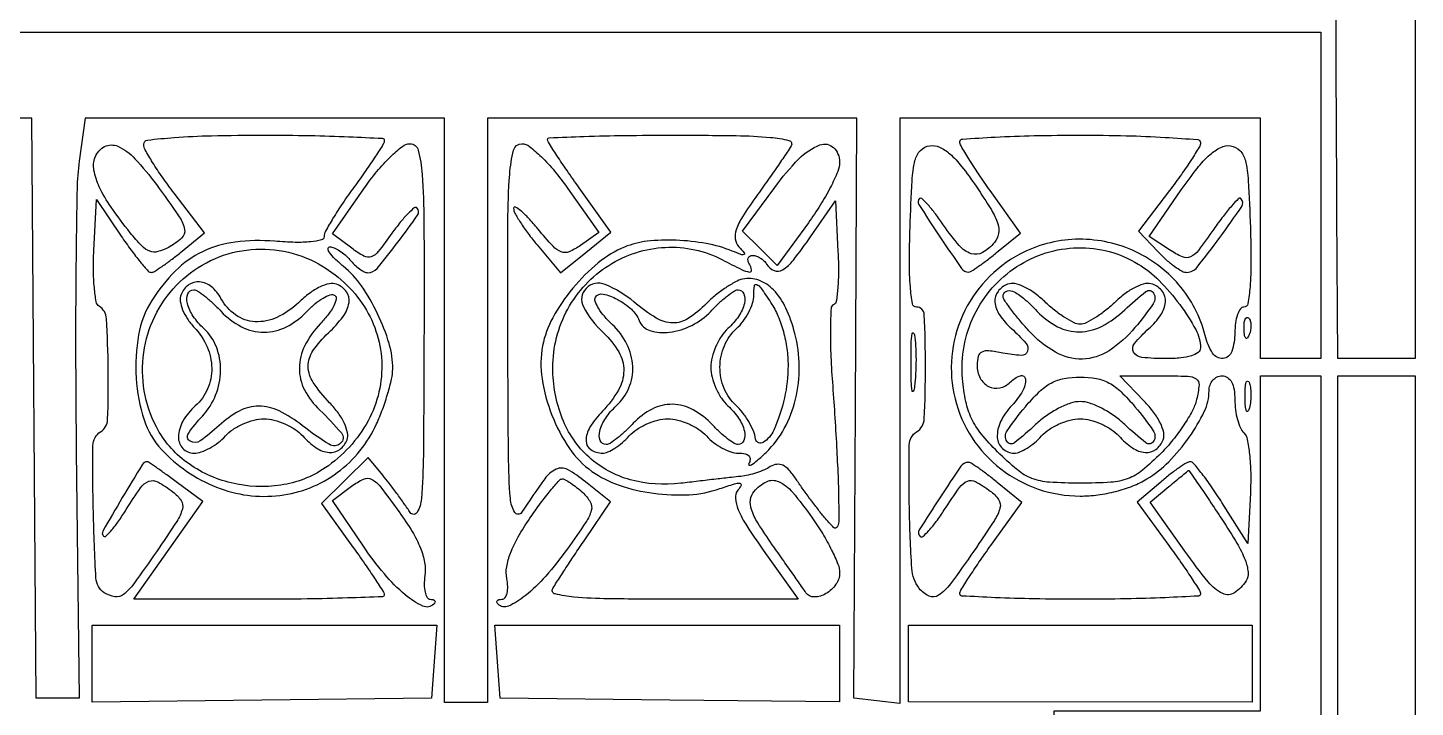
# Model space of a CAD drawing. Header units: inches. Extents: x 57 to 2760, y -193 to 2149.
# Drawn here: x 531.92 to 555.83, y 879.74 to 891.45 of the extents above; entities that cross this region are included whole.
import ezdxf

# ---------------------------------------------------------------- set-up
doc = ezdxf.new("R2010")
doc.units = ezdxf.units.IN
doc.header["$MEASUREMENT"] = 0
doc.set_wipeout_variables(frame=1)

# ---------------------------------------------------------------- blocks, each defined once
blk = doc.blocks.new('TG7-1H40CA')
blk.add_wipeout([(-0.386, 49.351), (148.648, 49.351), (148.648, -0.051), (-0.352, 0.023)])
for points in [[(148.648, 32.221), (148.648, 25.707), (147.316, 25.707), (147.3, 28.224, -0.000119), (147.294, 29.225, -0.00015), (147.289, 30.153, -0.000119), (147.285, 30.932, -0.001187), (147.284, 31.259, -0.009267), (147.296, 31.904, -0.148686), (147.367, 32.107, -0.216506), (147.53, 32.2, -0.022616), (147.982, 32.221), (148.648, 32.221)], [(147.02, 31.333), (147.02, 25.707), (145.984, 25.707), (145.984, 29.852), (139.766, 29.852), (139.766, 19.766), (139.371, 19.813), (138.975, 19.86), (139.001, 24.856), (139.027, 29.852), (132.66, 29.852), (132.66, 19.786), (131.92, 19.786), (131.92, 29.852), (125.73, 29.852), (125.628, 29.11, 0.029303), (125.59, 28.625, 0.002328), (125.571, 27.336, 0.00315), (125.565, 25.797, 0.002408), (125.577, 24.113), (125.629, 19.86), (124.888, 19.86), (124.81, 29.852), (118.597, 29.852)]]:
    blk.add_lwpolyline(points, format="xyb")
for points in [[(1.203, 31.333), (147.02, 31.333)], [(147.02, 25.411), (147.02, 15.641), (142.455, 15.641), (142.425, 19.638), (145.984, 19.638), (145.984, 25.411), (147.02, 25.411)], [(148.648, 25.411), (148.648, 15.641), (147.316, 15.641), (147.316, 25.411), (148.648, 25.411)], [(131.789, 21.118), (131.698, 19.86), (125.851, 19.789), (125.851, 21.118), (131.789, 21.118)], [(138.73, 21.118), (138.73, 19.793), (135.806, 19.826), (132.882, 19.86), (132.791, 21.118), (138.73, 21.118)], [(145.836, 21.118), (145.836, 19.789), (139.914, 19.796), (139.914, 21.118), (145.836, 21.118)]]:
    blk.add_lwpolyline(points)
for points in [[(130.884, 29.465, -0.140437), (130.867, 29.405, -0.004583), (130.732, 29.193, -0.008457), (130.564, 28.945, -0.005743), (130.366, 28.668, 0.00947), (130.167, 28.386, 0.012892), (130, 28.125, 0.009773), (129.871, 27.903, 0.126846), (129.848, 27.811, -0.342563), (129.801, 27.751, -0.038721), (129.619, 27.719, -0.030833), (129.351, 27.71, -0.013459), (128.996, 27.729, 0.051494), (128.314, 27.714, 0.081326), (127.754, 27.549, 0.083449), (127.285, 27.218, 0.05708), (126.877, 26.708, 0.096703), (126.65, 26.117, 0.060044), (126.609, 25.372, 0.060829), (126.744, 24.653, 0.11133), (127.044, 24.141, 0.110482), (127.993, 23.493, 0.125134), (129.083, 23.35, 0.130921), (130.074, 23.744, 0.12694), (130.75, 24.583, 0.018094), (130.856, 24.84, 0.01675), (130.945, 25.11, 0.017013), (131.009, 25.356, 0.052366), (131.029, 25.527, 0.074464), (130.967, 25.967, 0.040068), (130.769, 26.48, 0.039934), (130.49, 26.959, 0.068901), (130.178, 27.298, -0.019119), (130.034, 27.426, -0.046825), (129.941, 27.533, -0.120221), (129.914, 27.601, -0.454653), (129.941, 27.631, -0.100664), (130.018, 27.616, -0.041375), (130.113, 27.566, -0.038771), (130.209, 27.494, -0.040212), (130.292, 27.41, 0.029823), (130.371, 27.325, 0.033037), (130.458, 27.253, 0.035073), (130.539, 27.202, 0.122223), (130.598, 27.187, 0.221665), (130.759, 27.262, 0.011952), (131.117, 27.711, 0.010246), (131.458, 28.178, 0.363571), (131.447, 28.302, 0.388428), (131.401, 28.304, 0.023707), (131.291, 28.203, 0.02538), (131.159, 28.055, 0.014879), (131.015, 27.866, -0.011459), (130.779, 27.55, -0.138821), (130.658, 27.461, -0.219453), (130.534, 27.471, -0.034246), (130.322, 27.609), (129.99, 27.859), (130.532, 28.634, -0.020215), (130.758, 28.93, -0.026508), (130.988, 29.181, -0.025929), (131.196, 29.363, -0.168955), (131.325, 29.408, -0.344077), (131.469, 29.296, -0.043274), (131.536, 28.88, -0.017135), (131.567, 28.064, -0.001614), (131.568, 26.061, -0.001356), (131.557, 24.047, -0.0175), (131.524, 23.296, -0.116612), (131.448, 23.058, -0.550703), (131.332, 23.055, 0.007886), (131.227, 23.208, 0.004772), (131.099, 23.386, 0.00478), (130.968, 23.56, 0.008375), (130.856, 23.701), (130.605, 24.005), (130.204, 23.609), (129.803, 23.213), (130.344, 22.461, -0.004332), (130.551, 22.168, -0.006562), (130.725, 21.909, -0.00287), (130.869, 21.686, -0.142944), (130.884, 21.636, -0.402927), (130.855, 21.606, -0.001141), (130.25, 21.584, -0.005332), (129.553, 21.567, -0.003199), (128.726, 21.562), (126.567, 21.562), (127.76, 23.244), (127.295, 23.587, 0.002455), (127.115, 23.719, 0.003882), (126.959, 23.83, 0.001014), (126.822, 23.925, 0.152728), (126.804, 23.931, 0.26103), (126.713, 23.88, 0.00352), (126.37, 23.312, 0.003159), (126.034, 22.735, 0.339216), (126.045, 22.651, 0.409263), (126.088, 22.651, 0.023132), (126.188, 22.757, 0.02477), (126.308, 22.912, 0.014297), (126.438, 23.109, -0.014367), (126.684, 23.483, -0.150596), (126.827, 23.594, -0.220888), (126.981, 23.583, -0.035072), (127.241, 23.413, -0.086938), (127.382, 23.262, -0.214274), (127.404, 23.116, -0.077911), (127.309, 22.904, -0.005936), (126.958, 22.381, -0.005575), (126.566, 21.826, -0.070012), (126.389, 21.642, -0.209639), (126.241, 21.604, -0.108233), (126.059, 21.675, -0.234783), (125.916, 21.927, -0.008411), (125.871, 23.067, -0.008057), (125.863, 24.212, -0.257385), (125.996, 24.447, 0.25119), (126.117, 24.656, 0.011006), (126.127, 25.526, 0.011194), (126.097, 26.395, 0.241205), (125.972, 26.609, -0.211373), (125.92, 26.687, -0.018441), (125.888, 26.928, -0.021706), (125.872, 27.23, -0.015108), (125.88, 27.571), (125.925, 28.446), (126.351, 27.817, 0.009657), (126.522, 27.576, 0.014611), (126.68, 27.374, 0.009265), (126.817, 27.214, 0.228573), (126.87, 27.193, 0.125858), (126.924, 27.21, 0.00963), (127.055, 27.296, 0.012743), (127.208, 27.406, 0.009358), (127.373, 27.535), (127.785, 27.872), (127.262, 28.557, -0.010238), (127.061, 28.831, -0.013823), (126.892, 29.087, -0.010814), (126.763, 29.305, -0.128862), (126.739, 29.399, -0.380489), (126.803, 29.472, -0.010233), (127.265, 29.516, -0.013845), (127.904, 29.547, -0.005048), (128.811, 29.556, -0.004124), (129.606, 29.55, -0.00687), (130.275, 29.529, -0.001888), (130.849, 29.502, -0.399201)], [(137.895, 29.371, -0.01322), (137.825, 29.262, -0.001852), (137.674, 29.041, -0.002115), (137.492, 28.781, -0.001796), (137.298, 28.508, 0.012526), (137.056, 28.15, 0.058972), (136.947, 27.927, 0.119163), (136.932, 27.768, 0.153071), (136.995, 27.635, -0.013063), (137.087, 27.531, -0.448621), (137.082, 27.502, -0.237803), (137.042, 27.497, -0.007347), (136.879, 27.56, 0.050925), (136.433, 27.689, 0.035859), (135.913, 27.746, 0.036514), (135.411, 27.729, 0.071169), (135.024, 27.629, 0.074925), (134.571, 27.357, 0.0468), (134.132, 26.918, 0.047012), (133.786, 26.409, 0.079804), (133.612, 25.926, 0.084313), (133.602, 25.36, 0.05595), (133.772, 24.732, 0.056218), (134.074, 24.16, 0.088432), (134.462, 23.765, 0.073846), (134.93, 23.526, 0.047354), (135.524, 23.388, 0.047164), (136.138, 23.363, 0.070508), (136.664, 23.467, -0.007136), (136.916, 23.55, -0.098687), (137.011, 23.561, -0.520429), (137.031, 23.527, -0.064466), (136.976, 23.439, 0.199345), (136.933, 23.302, 0.076977), (136.983, 23.105, 0.042518), (137.132, 22.824, 0.01135), (137.415, 22.405), (138.013, 21.562), (135.846, 21.562, -0.003448), (134.744, 21.57, -0.018961), (134.15, 21.6, -0.036592), (133.827, 21.653, -0.502616), (133.787, 21.747, -0.01154), (133.854, 21.855, -0.001717), (133.993, 22.07, -0.001932), (134.16, 22.322, -0.001663), (134.338, 22.586), (134.781, 23.239), (134.35, 23.587, 0.043507), (134.039, 23.796, 0.243135), (133.845, 23.801, 0.125394), (133.649, 23.637, 0.009168), (133.248, 23.055, -0.550703), (133.133, 23.058, -0.116612), (133.056, 23.296, -0.0175), (133.024, 24.047, -0.001356), (133.013, 26.061, -0.001614), (133.014, 28.064, -0.017135), (133.045, 28.88, -0.043274), (133.112, 29.296, -0.344077), (133.255, 29.408, -0.168153), (133.384, 29.363, -0.026253), (133.59, 29.183, -0.026734), (133.819, 28.936, -0.020445), (134.042, 28.643), (134.578, 27.877), (134.264, 27.657, -0.050684), (134.069, 27.548, -0.197138), (133.934, 27.545, -0.114945), (133.792, 27.642, -0.012638), (133.531, 27.941, 0.013545), (133.37, 28.125, 0.029645), (133.235, 28.254, 0.053611), (133.144, 28.317, 0.566691), (133.112, 28.298, 0.127108), (133.134, 28.214, 0.015907), (133.231, 28.052, 0.017892), (133.361, 27.863, 0.013956), (133.516, 27.668), (133.919, 27.186), (134.354, 27.536), (134.79, 27.886), (134.243, 28.648, -0.00428), (134.034, 28.945, -0.006491), (133.857, 29.207, -0.002811), (133.711, 29.433, -0.14313), (133.697, 29.482, -0.402909), (133.725, 29.512, -0.001145), (134.33, 29.534, -0.005339), (135.025, 29.551, -0.003203), (135.852, 29.556, -0.00345), (136.949, 29.549, -0.019133), (137.538, 29.518, -0.037859), (137.856, 29.465, -0.505997)], [(144.947, 29.429, -0.136468), (144.925, 29.35, -0.007813), (144.791, 29.135, -0.011457), (144.618, 28.881, -0.008132), (144.414, 28.604), (143.881, 27.905), (144.218, 27.546, 0.022413), (144.359, 27.409, 0.027118), (144.503, 27.295, 0.027436), (144.632, 27.213, 0.136864), (144.714, 27.193, 0.218016), (144.888, 27.28, 0.011157), (145.282, 27.794, 0.009441), (145.658, 28.328, 0.359347), (145.645, 28.464, 0.414514), (145.604, 28.464, 0.014195), (145.482, 28.334, 0.019166), (145.337, 28.158, 0.011232), (145.176, 27.937, -0.010224), (144.911, 27.571, -0.121768), (144.776, 27.461, -0.21596), (144.639, 27.459, -0.042143), (144.416, 27.58), (144.063, 27.811), (144.616, 28.612, -0.015112), (144.891, 28.985, -0.043753), (145.11, 29.219, -0.068083), (145.297, 29.346, -0.148876), (145.466, 29.373, -0.168658), (145.627, 29.292, -0.133931), (145.721, 29.121, -0.046223), (145.772, 28.774, -0.004978), (145.807, 27.965, -0.007756), (145.818, 27.369, -0.020774), (145.801, 26.945, -0.021453), (145.765, 26.653, -0.366189), (145.696, 26.595, 0.246392), (145.636, 26.564, 0.066511), (145.586, 26.465, 0.051283), (145.551, 26.321, 0.033481), (145.54, 26.151, -0.080124), (145.488, 25.831, -0.298765), (145.336, 25.71, -0.284346), (145.157, 25.8, -0.076762), (145.028, 26.105, 0.116062), (144.575, 26.98, 0.112777), (143.776, 27.573, 0.112269), (142.795, 27.762, 0.114179), (141.836, 27.506, 0.166392), (140.847, 26.45, 0.16835), (140.719, 25.015, 0.168332), (141.506, 23.808, 0.16636), (142.875, 23.34, 0.032855), (143.181, 23.36, 0.029844), (143.491, 23.42, 0.030771), (143.781, 23.513, 0.043469), (144.024, 23.634, 0.061092), (144.401, 23.932, 0.041191), (144.754, 24.354, 0.041821), (145.014, 24.797, 0.111764), (145.095, 25.152, -0.084347), (145.112, 25.251, -0.093049), (145.161, 25.335, -0.100242), (145.233, 25.391, -0.115841), (145.318, 25.411, -0.147368), (145.412, 25.383, -0.124063), (145.483, 25.305, -0.085028), (145.526, 25.176, -0.038147), (145.54, 24.997, 0.033793), (145.551, 24.826, 0.032981), (145.585, 24.658, 0.034808), (145.636, 24.515, 0.095091), (145.696, 24.426, -0.1496), (145.754, 24.316, -0.02098), (145.793, 24.059, -0.022422), (145.813, 23.743, -0.017348), (145.807, 23.397), (145.762, 22.524), (145.318, 23.227, 0.009742), (145.14, 23.497, 0.014641), (144.974, 23.724, 0.009427), (144.828, 23.903, 0.220865), (144.771, 23.93, 0.139145), (144.711, 23.913, 0.012695), (144.579, 23.828, 0.015659), (144.425, 23.715, 0.011626), (144.262, 23.581), (143.856, 23.232), (144.401, 22.488, -0.005452), (144.611, 22.197, -0.008079), (144.787, 21.936, -0.004207), (144.93, 21.713, -0.141503), (144.947, 21.653, -0.399201), (144.912, 21.616, -0.001888), (144.339, 21.589, -0.00687), (143.67, 21.569, -0.004124), (142.875, 21.562, -0.004221), (142.08, 21.569, -0.007031), (141.411, 21.589, -0.001977), (140.838, 21.618, -0.398797), (140.802, 21.655, -0.138475), (140.82, 21.717, -0.004382), (140.959, 21.939, -0.008203), (141.131, 22.199, -0.005563), (141.335, 22.49), (141.867, 23.231), (141.446, 23.575, 0.008048), (141.279, 23.707, 0.011489), (141.126, 23.819, 0.007573), (140.997, 23.906, 0.146328), (140.95, 23.92, 0.244972), (140.821, 23.852, 0.006767), (140.457, 23.31, 0.005934), (140.103, 22.755, 0.348247), (140.116, 22.643, 0.398869), (140.162, 22.642, 0.024883), (140.269, 22.747, 0.025894), (140.396, 22.902, 0.015014), (140.533, 23.101, -0.010689), (140.797, 23.489, -0.141793), (140.931, 23.596, -0.226777), (141.073, 23.588, -0.032266), (141.326, 23.426, -0.087113), (141.469, 23.278, -0.218628), (141.493, 23.133, -0.07791), (141.397, 22.921, -0.005748), (141.041, 22.39, -0.008233), (140.64, 21.828, -0.083538), (140.434, 21.63, -0.260037), (140.273, 21.615, -0.124668), (140.103, 21.747, -0.150798), (139.973, 22.094, -0.010511), (139.932, 23.148, -0.007994), (139.93, 24.224, -0.25613), (140.056, 24.445, 0.24735), (140.188, 24.67, 0.012035), (140.209, 25.568, 0.010853), (140.189, 26.466, 0.401308), (140.054, 26.595, -0.366189), (139.985, 26.653, -0.021453), (139.949, 26.945, -0.020774), (139.932, 27.369, -0.007756), (139.943, 27.965, -0.004993), (139.978, 28.774, -0.046147), (140.028, 29.121, -0.133173), (140.123, 29.293, -0.168192), (140.284, 29.375, -0.142721), (140.45, 29.35, -0.072604), (140.628, 29.235, -0.047084), (140.832, 29.019, -0.016761), (141.082, 28.675, -0.010997), (141.344, 28.269, -0.059198), (141.455, 28.031, -0.121805), (141.467, 27.86, -0.131512), (141.397, 27.709, -0.087827), (141.191, 27.534, -0.217025), (140.999, 27.515, -0.133983), (140.791, 27.655, -0.028249), (140.522, 28.006, 0.012887), (140.382, 28.201, 0.022061), (140.253, 28.355, 0.018482), (140.146, 28.465, 0.406565), (140.105, 28.464, 0.352182), (140.094, 28.362, 0.004876), (140.458, 27.806, 0.005627), (140.831, 27.261, 0.243587), (140.95, 27.198, 0.145564), (140.996, 27.212, 0.007902), (141.123, 27.297, 0.011767), (141.272, 27.405, 0.008278), (141.434, 27.533), (141.844, 27.869), (141.323, 28.601, -0.006691), (141.124, 28.89, -0.009614), (140.955, 29.151, -0.00591), (140.822, 29.373, -0.133077), (140.802, 29.445, -0.395308), (140.845, 29.49, -0.002807), (141.411, 29.523, -0.008394), (142.08, 29.548, -0.005043), (142.875, 29.556, -0.005733), (143.67, 29.547, -0.009538), (144.339, 29.519, -0.00361), (144.9, 29.48, -0.392264)], [(126.956, 28.705, -0.006995), (127.35, 28.151, -0.104199), (127.442, 27.933, -0.261596), (127.391, 27.782, -0.061487), (127.164, 27.621, -0.058345), (126.981, 27.55, -0.158036), (126.844, 27.557, -0.109863), (126.706, 27.649, -0.021047), (126.507, 27.875, -0.017986), (126.176, 28.315, -0.043042), (125.973, 28.668, -0.06141), (125.881, 28.953, -0.140238), (125.9, 29.176, -0.1842), (126.064, 29.359, -0.227715), (126.29, 29.365, -0.101545), (126.588, 29.151, -0.028308)], [(138.73, 29.095, -0.098416), (138.697, 28.928, -0.020727), (138.571, 28.658, -0.020966), (138.397, 28.351, -0.018523), (138.191, 28.047), (137.651, 27.312), (137.355, 27.608), (137.059, 27.904), (137.611, 28.656, -0.034854), (138.028, 29.148, -0.106547), (138.391, 29.389, -0.290034), (138.622, 29.344, -0.206685)], [(138.626, 26.635, 0.309672), (138.582, 26.576, 0.007967), (138.571, 26.226, 0.014185), (138.576, 25.799, 0.008867), (138.605, 25.3, -0.002876), (138.644, 24.755, -0.002573), (138.677, 24.189, -0.00258), (138.702, 23.681, -0.008045), (138.712, 23.339, -0.003963), (138.714, 22.897, -0.149406), (138.685, 22.803, -0.474433), (138.627, 22.798, -0.019101), (138.466, 22.976, -0.009109), (138.352, 23.118, -0.005118), (138.218, 23.294, -0.005105), (138.087, 23.475, -0.008307), (137.979, 23.631, 0.034218), (137.86, 23.787, 0.099714), (137.752, 23.869, 0.145909), (137.646, 23.886, 0.110404), (137.535, 23.846, -0.040948), (137.433, 23.792, -0.021805), (137.299, 23.741, -0.02156), (137.156, 23.701, -0.031236), (137.027, 23.679, 0.00182), (136.867, 23.661, 0.000441), (136.601, 23.631, 0.000453), (136.296, 23.595, 0.00045), (135.991, 23.559, -0.095845), (135.122, 23.621, -0.118544), (134.412, 24.009, -0.117286), (133.95, 24.68, -0.092448), (133.788, 25.551, -0.125609), (134.045, 26.558, -0.126892), (134.752, 27.314, -0.129534), (135.725, 27.624, -0.13368), (136.711, 27.409, 0.006385), (137.04, 27.242, 0.074885), (137.177, 27.199, 0.507672), (137.213, 27.235, 0.100716), (137.175, 27.336, -0.076764), (137.152, 27.392, -0.154201), (137.154, 27.44, -0.186277), (137.183, 27.472, -0.117858), (137.232, 27.484, -0.085235), (137.295, 27.473, -0.053414), (137.363, 27.44, -0.051777), (137.426, 27.392, -0.064269), (137.472, 27.336, 0.15664), (137.602, 27.224, 0.242474), (137.747, 27.236, 0.088721), (137.934, 27.405, 0.01409), (138.229, 27.806), (138.656, 28.424), (138.701, 27.55, -0.013067), (138.71, 27.211, -0.020314), (138.698, 26.92, -0.015531), (138.672, 26.689, -0.28358)], [(129.689, 27.372, -0.125327), (130.504, 26.656, -0.138795), (130.839, 25.663, -0.137362), (130.604, 24.635, -0.121771), (129.863, 23.823, -0.110488), (129.1, 23.528, -0.097189), (128.246, 23.566, -0.098323), (127.477, 23.923, -0.11621), (126.957, 24.53, -0.155188), (126.738, 25.81, -0.15803), (127.302, 26.97, -0.160937), (128.429, 27.566, -0.161005)], [(143.876, 27.336, -0.060724), (144.234, 27.053, -0.035615), (144.59, 26.638, -0.034733), (144.866, 26.206, -0.124742), (144.947, 25.892, -0.239269), (144.908, 25.814, -0.082995), (144.792, 25.756, -0.052954), (144.607, 25.719, -0.022887), (144.355, 25.707, -0.023798), (143.937, 25.727, -0.243783), (143.796, 25.818, -0.314299), (143.809, 25.966, -0.034085), (144.059, 26.225, 0.058593), (144.264, 26.46, 0.129727), (144.344, 26.682, 0.184881), (144.291, 26.864, 0.140469), (144.124, 26.989, 0.143956), (144.003, 26.999, 0.058925), (143.845, 26.946, 0.048319), (143.668, 26.84, 0.032497), (143.487, 26.689, -0.023115), (143.316, 26.54, -0.026288), (143.14, 26.414, -0.026829), (142.98, 26.324, -0.115288), (142.875, 26.299, -0.115288), (142.77, 26.324, -0.026829), (142.61, 26.414, -0.026288), (142.433, 26.54, -0.023115), (142.263, 26.689, 0.032497), (142.082, 26.84, 0.048319), (141.905, 26.946, 0.058925), (141.747, 26.999, 0.143956), (141.625, 26.989, 0.140469), (141.459, 26.864, 0.184881), (141.406, 26.682, 0.129727), (141.486, 26.46, 0.058593), (141.691, 26.225, -0.027542), (141.939, 25.974, -0.272066), (141.967, 25.833, -0.334621), (141.86, 25.762, -0.034789), (141.543, 25.803, 0.021107), (141.3, 25.841, 0.139526), (141.179, 25.821, 0.222984), (141.118, 25.747, 0.063001), (141.098, 25.593, 0.118917), (141.152, 25.373, 0.157662), (141.297, 25.228, 0.172649), (141.489, 25.203, 0.144339), (141.67, 25.302, -0.11102), (141.845, 25.412, -0.497553), (141.931, 25.356, -0.150646), (141.881, 25.146, -0.055877), (141.697, 24.9, 0.073579), (141.504, 24.622, 0.12793), (141.447, 24.349, 0.196351), (141.537, 24.157, 0.188875), (141.737, 24.079, 0.103819), (141.834, 24.099, 0.036698), (141.96, 24.166, 0.03453), (142.091, 24.261, 0.034176), (142.209, 24.375, -0.062472), (142.341, 24.488, -0.041885), (142.515, 24.584, -0.041901), (142.703, 24.649, -0.062761), (142.875, 24.671, -0.062761), (143.047, 24.649, -0.041901), (143.235, 24.584, -0.041885), (143.409, 24.488, -0.062472), (143.541, 24.375, 0.058593), (143.776, 24.17, 0.129727), (143.998, 24.09, 0.184881), (144.179, 24.143, 0.140469), (144.305, 24.31, 0.149233), (144.314, 24.433, 0.058034), (144.256, 24.596, 0.046827), (144.141, 24.782, 0.029705), (143.977, 24.976), (143.56, 25.411), (144.27, 25.411, -0.008088), (144.732, 25.404, -0.139731), (144.874, 25.358, -0.276471), (144.923, 25.255, -0.0356), (144.881, 25.004, -0.062716), (144.808, 24.812, -0.023676), (144.661, 24.564, -0.023009), (144.473, 24.307, -0.025977), (144.27, 24.079, -0.024953), (143.947, 23.783, -0.084228), (143.701, 23.641, -0.073162), (143.403, 23.577, -0.015869), (142.875, 23.561, -0.01619), (142.344, 23.578, -0.074698), (142.044, 23.643, -0.083066), (141.792, 23.79, -0.022729), (141.451, 24.102, -0.025629), (141.171, 24.412, -0.059098), (141.003, 24.677, -0.061141), (140.905, 24.968, -0.029124), (140.848, 25.36, -0.135001), (141.05, 26.457, -0.136276), (141.785, 27.292, -0.13953), (142.83, 27.617, -0.14381)], [(127.382, 26.81, 0.130271), (127.369, 26.696, 0.057567), (127.409, 26.55, 0.050422), (127.492, 26.393, 0.042751), (127.608, 26.245, -0.084699), (127.83, 25.911, -0.100928), (127.91, 25.542, -0.106971), (127.839, 25.187, -0.1061), (127.627, 24.893, 0.076965), (127.415, 24.631, 0.125606), (127.337, 24.358, 0.199704), (127.412, 24.161, 0.205451), (127.604, 24.079, 0.084684), (127.728, 24.1, 0.040713), (127.876, 24.166, 0.038833), (128.022, 24.261, 0.044853), (128.145, 24.375, -0.062472), (128.277, 24.488, -0.041885), (128.451, 24.584, -0.041901), (128.639, 24.649, -0.062761), (128.811, 24.671, -0.062761), (128.983, 24.649, -0.041901), (129.171, 24.584, -0.041885), (129.346, 24.488, -0.062472), (129.478, 24.375, 0.058593), (129.712, 24.17, 0.129727), (129.934, 24.09, 0.184881), (130.116, 24.143, 0.140469), (130.242, 24.31, 0.143956), (130.251, 24.431, 0.058925), (130.198, 24.589, 0.048319), (130.093, 24.766, 0.032497), (129.941, 24.947, -0.043148), (129.66, 25.296, -0.144885), (129.573, 25.573, -0.156504), (129.654, 25.84, -0.052948), (129.922, 26.151, 0.042778), (130.173, 26.431, 0.120836), (130.276, 26.671, 0.200038), (130.232, 26.858, 0.145834), (130.061, 26.989, 0.147499), (129.938, 26.998, 0.058356), (129.777, 26.942, 0.047325), (129.594, 26.831, 0.030585), (129.404, 26.67, -0.081085), (129.035, 26.417, -0.12477), (128.657, 26.343, -0.140872), (128.322, 26.46, -0.11638), (128.07, 26.745, 0.097586), (127.907, 26.945, 0.150253), (127.702, 27.03, 0.180857), (127.512, 26.978, 0.146647)], [(137.059, 27.076, 0.068358), (136.933, 27.028, 0.023993), (136.768, 26.928, 0.0233), (136.593, 26.799, 0.025212), (136.437, 26.658, -0.050342), (136.119, 26.398, -0.152581), (135.853, 26.321, -0.134579), (135.571, 26.405, -0.035753), (135.186, 26.684, 0.077188), (134.692, 26.984, 0.304483), (134.361, 26.917, 0.329776), (134.315, 26.598, 0.080757), (134.659, 26.151, -0.070065), (134.924, 25.822, -0.138065), (135.01, 25.5, -0.130007), (134.918, 25.166, -0.058785), (134.643, 24.802, 0.050428), (134.427, 24.526, 0.142237), (134.36, 24.292, 0.250434), (134.442, 24.14, 0.147693), (134.645, 24.079, 0.108386), (134.736, 24.099, 0.03544), (134.858, 24.166, 0.033394), (134.986, 24.261, 0.032047), (135.103, 24.375, -0.062472), (135.235, 24.488, -0.041885), (135.409, 24.584, -0.041901), (135.597, 24.649, -0.062761), (135.769, 24.671, -0.062761), (135.941, 24.649, -0.041901), (136.129, 24.584, -0.041885), (136.304, 24.488, -0.062472), (136.435, 24.375, 0.046153), (136.559, 24.261, 0.039215), (136.707, 24.166, 0.040989), (136.858, 24.1, 0.082715), (136.985, 24.079, -0.048524), (137.1, 24.067, -0.153166), (137.168, 24.031, -0.218474), (137.188, 23.972, -0.104305), (137.164, 23.894, 0.472386), (137.173, 23.871, 0.229247), (137.209, 23.876, 0.03369), (137.314, 23.956, 0.010176), (137.462, 24.092, 0.076575), (137.775, 24.501, 0.065947), (137.971, 25.007, 0.062955), (138.034, 25.569, 0.058735), (137.958, 26.142, 0.045944), (137.803, 26.579, 0.083799), (137.591, 26.891, 0.112723), (137.336, 27.057, 0.145408)], [(128.071, 26.521, 0.0865), (128.424, 26.256, 0.117632), (128.81, 26.163, 0.118081), (129.196, 26.254, 0.087611), (129.547, 26.517, -0.029984), (129.689, 26.65, -0.042712), (129.83, 26.75, -0.050044), (129.953, 26.805, -0.223495), (130.029, 26.797, -0.315297), (130.056, 26.736, -0.065393), (130.015, 26.619, -0.047197), (129.922, 26.471, -0.027415), (129.786, 26.312, 0.073223), (129.515, 25.931, 0.116392), (129.42, 25.544, 0.121861), (129.51, 25.168, 0.085126), (129.774, 24.819, -0.029435), (130.145, 24.426, -0.405786), (130.132, 24.248, -0.332739), (129.932, 24.231, -0.02736), (129.474, 24.552, 0.052046), (129.072, 24.805, 0.114872), (128.721, 24.888, 0.123523), (128.386, 24.804, 0.065408), (128.036, 24.553, -0.033591), (127.714, 24.291, -0.292875), (127.539, 24.283, -0.436673), (127.508, 24.417, -0.03902), (127.75, 24.718, 0.094326), (127.978, 25.077, 0.090557), (128.063, 25.5, 0.095198), (127.991, 25.908, 0.118637), (127.775, 26.225, -0.059994), (127.593, 26.435, -0.085275), (127.491, 26.659, -0.156212), (127.5, 26.822, -0.311042), (127.601, 26.891, -0.148512), (127.668, 26.871, -0.019347), (127.79, 26.783, -0.021145), (127.929, 26.663, -0.016233)], [(135.275, 26.364, 0.229952), (135.461, 26.19, 0.107261), (135.798, 26.161, 0.085386), (136.186, 26.28, 0.087416), (136.509, 26.521, -0.016233), (136.651, 26.663, -0.021145), (136.791, 26.783, -0.019347), (136.912, 26.871, -0.148512), (136.979, 26.891, -0.311042), (137.08, 26.822, -0.156212), (137.089, 26.659, -0.085275), (136.988, 26.435, -0.059994), (136.805, 26.225, 0.062472), (136.692, 26.093, 0.041885), (136.596, 25.919, 0.041901), (136.531, 25.731, 0.062761), (136.509, 25.559, 0.062761), (136.531, 25.387, 0.041901), (136.596, 25.199, 0.041885), (136.692, 25.025, 0.062472), (136.805, 24.893, -0.059994), (136.988, 24.683, -0.085275), (137.089, 24.459, -0.156212), (137.08, 24.296, -0.311042), (136.979, 24.227, -0.143311), (136.914, 24.246, -0.021425), (136.8, 24.326, -0.02262), (136.67, 24.435, -0.017775), (136.54, 24.564, 0.078455), (136.204, 24.825, 0.121107), (135.85, 24.92, 0.124537), (135.5, 24.839, 0.085799), (135.174, 24.593, -0.016386), (135.033, 24.453, -0.021295), (134.895, 24.334, -0.019558), (134.774, 24.247, -0.147987), (134.707, 24.227, -0.311042), (134.606, 24.296, -0.156212), (134.597, 24.459, -0.085275), (134.699, 24.683, -0.059994), (134.881, 24.893, 0.110262), (135.1, 25.203, 0.111827), (135.165, 25.575, 0.105034), (135.064, 25.957, 0.087348), (134.811, 26.295, -0.027425), (134.677, 26.436, -0.039743), (134.576, 26.575, -0.045503), (134.518, 26.694, -0.234073), (134.524, 26.765, -0.319663), (134.654, 26.82, -0.067825), (134.898, 26.729, -0.060825), (135.142, 26.558, -0.118078)], [(137.841, 25.589, -0.056146), (137.779, 25.033, -0.04812), (137.594, 24.473, -0.14958), (137.413, 24.263, -0.539144), (137.282, 24.322, 0.060366), (137.243, 24.463, 0.03311), (137.163, 24.623, 0.032482), (137.059, 24.777, 0.044314), (136.945, 24.9, -0.112329), (136.739, 25.194, -0.098828), (136.668, 25.561, -0.098286), (136.744, 25.93, -0.109713), (136.953, 26.225, 0.050127), (137.067, 26.351, 0.040077), (137.163, 26.506, 0.041445), (137.229, 26.665, 0.076609), (137.25, 26.803, -0.033046), (137.261, 26.96, -0.502218), (137.302, 26.983, -0.134512), (137.372, 26.925, -0.006209), (137.546, 26.669, -0.046727), (137.666, 26.444, -0.032912), (137.76, 26.173, -0.031811), (137.82, 25.879, -0.034475)], [(142.135, 26.521, 0.085523), (142.486, 26.256, 0.12381), (142.863, 26.168, 0.116702), (143.253, 26.268, 0.070589), (143.642, 26.548, -0.025794), (144.006, 26.861, -0.454875), (144.141, 26.835, -0.290562), (144.133, 26.653, -0.021639), (143.819, 26.241, -0.074995), (143.373, 25.844, -0.138058), (142.913, 25.7, -0.139382), (142.448, 25.818, -0.07707), (141.989, 26.188, -0.010201), (141.821, 26.381, -0.01403), (141.679, 26.561, -0.010662), (141.569, 26.715, -0.140802), (141.547, 26.78, -0.293808), (141.597, 26.866, -0.224122), (141.709, 26.869, -0.075422), (141.898, 26.749, -0.025098)], [(145.789, 26.123, -0.054073), (145.756, 26.062, -0.470617), (145.729, 26.059, -0.168741), (145.708, 26.102, -0.018894), (145.699, 26.213, -0.028489), (145.701, 26.316, -0.077125), (145.717, 26.387, -0.208169), (145.745, 26.414, -0.296942), (145.777, 26.407, -0.126455), (145.806, 26.359, -0.060344), (145.817, 26.287, -0.05415), (145.812, 26.204, -0.051402)], [(140.021, 25.229, -0.069146), (139.999, 25.145, -0.756877), (139.979, 25.148, -0.031761), (139.964, 25.315, -0.005499), (139.96, 25.633, -0.005888), (139.963, 25.952, -0.025342), (139.977, 26.142, -0.556092), (139.998, 26.151, -0.212532), (140.02, 26.117, -0.024559), (140.039, 25.927, -0.012695), (140.046, 25.689, -0.01259), (140.04, 25.443, -0.018638)], [(143.819, 24.877, -0.021639), (144.133, 24.465, -0.290562), (144.141, 24.283, -0.454875), (144.006, 24.257, -0.025794), (143.642, 24.571, 0.037865), (143.458, 24.722, 0.034006), (143.246, 24.851, 0.035655), (143.04, 24.939, 0.083711), (142.875, 24.967, 0.083711), (142.71, 24.939, 0.035655), (142.503, 24.851, 0.034006), (142.292, 24.722, 0.037865), (142.107, 24.571, -0.025794), (141.744, 24.257, -0.454875), (141.609, 24.283, -0.290562), (141.617, 24.465, -0.021639), (141.93, 24.877, -0.027137), (142.169, 25.134, -0.067913), (142.375, 25.286, -0.07835), (142.596, 25.364, -0.092592), (143.154, 25.364, -0.07835), (143.374, 25.286, -0.067913), (143.581, 25.134, -0.027137)], [(145.79, 24.859, -0.087174), (145.764, 24.802, -0.597527), (145.74, 24.804, -0.080377), (145.723, 24.883, -0.012823), (145.716, 25.041, -0.014395), (145.719, 25.201, -0.052471), (145.734, 25.301, -0.333666), (145.758, 25.32, -0.31318), (145.785, 25.303, -0.06278), (145.808, 25.214, -0.030339), (145.817, 25.097, -0.029507), (145.811, 24.972, -0.037336)], [(145.316, 22.942, -0.01249), (145.575, 22.529, -0.040623), (145.717, 22.24, -0.066593), (145.768, 22.029, -0.169222), (145.733, 21.877, -0.107682), (145.533, 21.673, -0.264044), (145.33, 21.661, -0.110208), (145.081, 21.86, -0.015273), (144.679, 22.391), (144.081, 23.234), (144.403, 23.504, -0.001449), (144.528, 23.607, -0.002287), (144.635, 23.695, -0.00054), (144.73, 23.772, -0.095517), (144.741, 23.778, -0.327373), (144.752, 23.774, -0.000257), (144.917, 23.534, -0.002473), (145.101, 23.264, -0.001494)], [(131.583, 21.969, 0.033855), (131.572, 21.813, 0.055397), (131.587, 21.682, 0.077277), (131.622, 21.592, 0.266171), (131.674, 21.562, -0.060164), (131.725, 21.556, -0.18019), (131.753, 21.537, -0.249724), (131.757, 21.509, -0.10636), (131.735, 21.476, -0.317323), (131.549, 21.444, -0.062483), (131.245, 21.638, -0.045459), (130.885, 21.997, -0.025783), (130.514, 22.491), (129.994, 23.262), (130.32, 23.508, -0.054835), (130.528, 23.632, -0.234566), (130.669, 23.627, -0.105688), (130.818, 23.5, -0.007693), (131.142, 23.065, -0.019924), (131.365, 22.727, -0.040558), (131.507, 22.443, -0.052141), (131.578, 22.195, -0.077441)], [(134.304, 23.399, -0.080319), (134.432, 23.238, -0.197862), (134.451, 23.091, -0.081897), (134.358, 22.89, -0.007355), (134.04, 22.433, -0.023623), (133.665, 21.959, -0.044572), (133.313, 21.622, -0.062379), (133.023, 21.444, -0.312453), (132.845, 21.476, -0.112626), (132.824, 21.509, -0.25335), (132.829, 21.537, -0.172978), (132.859, 21.556, -0.057546), (132.911, 21.562, 0.245543), (132.964, 21.59, 0.09491), (132.999, 21.667, 0.065251), (133.01, 21.783, 0.039376), (132.995, 21.921, -0.0907), (132.993, 22.12, -0.048425), (133.059, 22.358, -0.038348), (133.191, 22.636, -0.020714), (133.393, 22.957, -0.008629), (133.578, 23.217, -0.013037), (133.749, 23.436, -0.007761), (133.898, 23.61, -0.215877), (133.951, 23.635, -0.129023), (134.002, 23.621, -0.018981), (134.093, 23.565, -0.020369), (134.197, 23.489, -0.016233)], [(138.257, 22.964, -0.017651), (138.438, 22.687, -0.020063), (138.591, 22.409, -0.019691), (138.701, 22.166, -0.096395), (138.73, 22.018, -0.153746), (138.667, 21.819, -0.107262), (138.494, 21.659, -0.128932), (138.294, 21.602, -0.250628), (138.15, 21.675, 0.000551), (138.094, 21.755, 0.000043), (137.944, 21.969, 0.000059), (137.766, 22.223, 0.000045), (137.57, 22.502, -0.012164), (137.321, 22.877, -0.058182), (137.21, 23.109, -0.115596), (137.193, 23.276, -0.141649), (137.256, 23.42, -0.10829), (137.47, 23.587, -0.221918), (137.678, 23.589, -0.112289), (137.917, 23.407, -0.020654)]]:
    blk.add_lwpolyline(points, format="xyb", close=True)

msp = doc.modelspace()

# ---------------------------------------------------------------- block references
at = {"linetype": 'Continuous'}
msp.add_blockref('TG7-1H40CA', (407.17835, 860.04158), dxfattribs=at)

doc.saveas('drawing.dxf')
